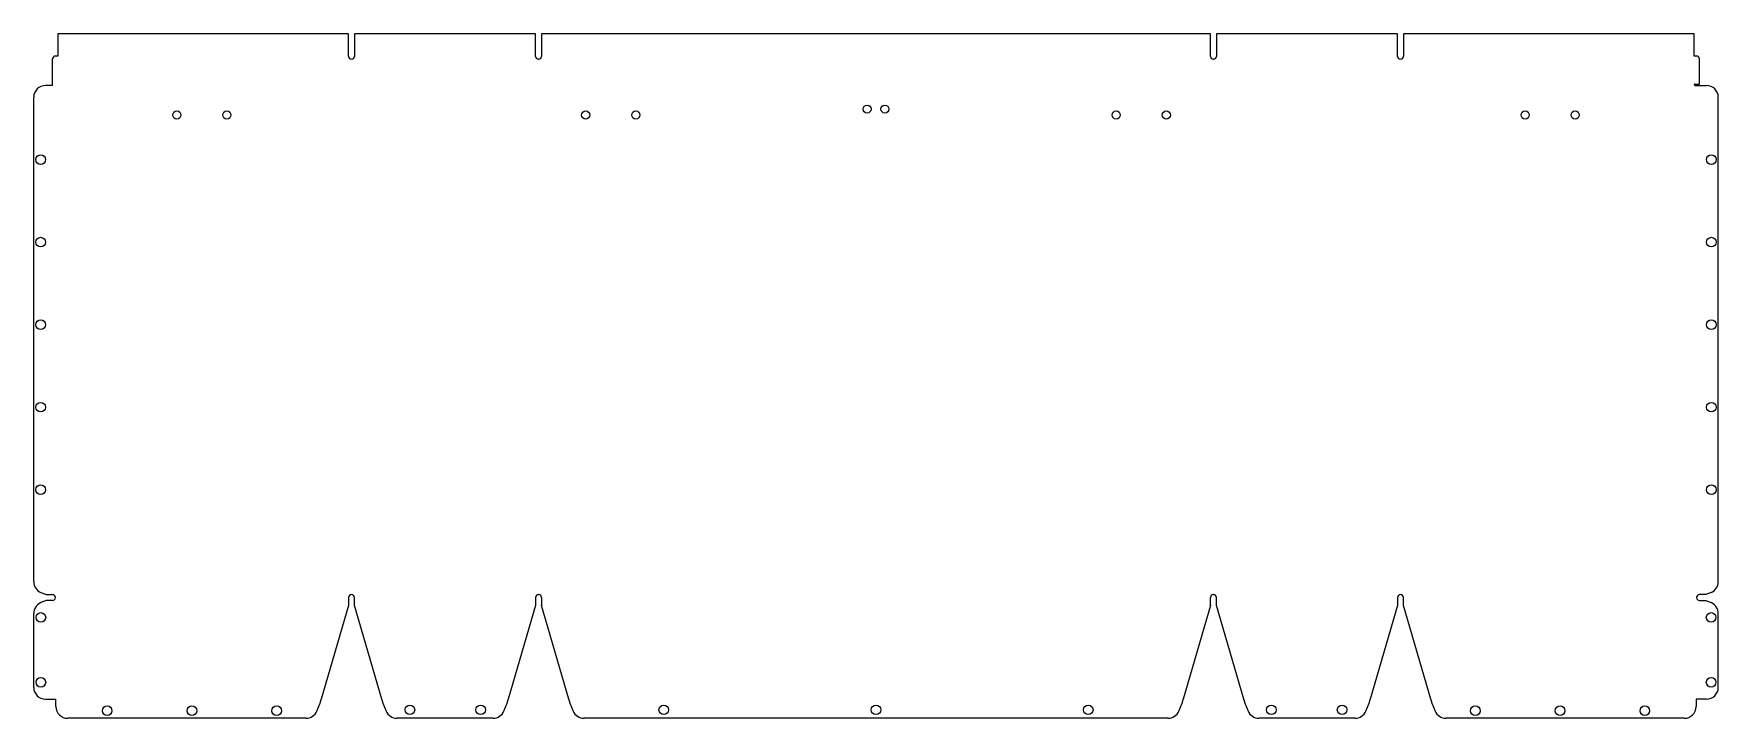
# Model space of a CAD drawing. Header units: inches. Extents: x -17.9 to 17.9, y -14 to 0.5.
import ezdxf

# ---------------------------------------------------------------- set-up
doc = ezdxf.new("R2010")
doc.units = ezdxf.units.IN
doc.header["$MEASUREMENT"] = 0

msp = doc.modelspace()

# ---------------------------------------------------------------- linework, layer by layer
at = {"color": 7, "linetype": 'Continuous', "lineweight": 15}
for p, q in [((-17.346, 0.475), (-17.346, 0)), ((-11.183, 0.475), (-17.346, 0.475)), ((-11.183, -0.006), (-11.183, 0.475)), ((-11.06, 0.475), (-11.06, -0.006)), ((-7.217, 0.475), (-11.06, 0.475)), ((-7.217, -0.006), (-7.217, 0.475)), ((-7.093, 0.475), (-7.093, -0.006)), ((7.093, 0.475), (-7.093, 0.475)), ((7.093, -0.006), (7.093, 0.475)), ((7.217, 0.475), (7.217, -0.006)), ((11.06, 0.475), (7.217, 0.475)), ((11.06, -0.006), (11.06, 0.475)), ((11.183, 0.475), (11.183, -0.006)), ((17.346, 0.475), (11.183, 0.475)), ((17.346, 0), (17.346, 0.475)), ((-17.346, 0), (-17.4, 0)), ((17.4, 0), (17.346, 0)), ((-17.463, -0.625), (-17.463, -0.062)), ((-11.12, -0.066), (-11.123, -0.066)), ((-7.153, -0.066), (-7.157, -0.066)), ((7.157, -0.066), (7.153, -0.066)), ((11.123, -0.066), (11.12, -0.066)), ((17.463, -0.593), (17.463, -0.062)), ((-17.463, -0.625), (-17.611, -0.625)), ((17.368, -0.593), (17.463, -0.593)), ((17.368, -0.625), (17.611, -0.625)), ((-17.861, -11.146), (-17.861, -0.875)), ((17.861, -11.146), (17.861, -0.875)), ((-17.707, -11.377), (-17.598, -11.422)), ((-17.598, -11.422), (-17.46, -11.422)), ((-11.123, -11.422), (-11.12, -11.422)), ((-7.157, -11.422), (-7.153, -11.422)), ((7.153, -11.422), (7.157, -11.422)), ((11.12, -11.422), (11.123, -11.422)), ((17.598, -11.422), (17.46, -11.422)), ((17.707, -11.377), (17.598, -11.422)), ((-17.598, -11.545), (-17.707, -11.59)), ((-17.46, -11.545), (-17.598, -11.545)), ((-17.4, -11.482), (-17.4, -11.485)), ((-11.183, -11.652), (-11.765, -13.638)), ((-11.183, -11.482), (-11.183, -11.652)), ((-11.06, -11.652), (-11.06, -11.482)), ((-10.478, -13.638), (-11.06, -11.652)), ((-7.217, -11.652), (-7.798, -13.638)), ((-7.217, -11.482), (-7.217, -11.652)), ((-7.093, -11.482), (-7.093, -11.652)), ((-6.512, -13.638), (-7.093, -11.652)), ((7.093, -11.652), (6.512, -13.638)), ((7.093, -11.652), (7.093, -11.482)), ((7.217, -11.652), (7.217, -11.482)), ((7.798, -13.638), (7.217, -11.652)), ((11.06, -11.652), (10.478, -13.638)), ((11.06, -11.482), (11.06, -11.652)), ((11.183, -11.652), (11.183, -11.482)), ((11.765, -13.638), (11.183, -11.652)), ((17.4, -11.485), (17.4, -11.482)), ((17.46, -11.545), (17.598, -11.545)), ((17.598, -11.545), (17.707, -11.59)), ((-17.861, -13.388), (-17.861, -11.821)), ((17.861, -13.388), (17.861, -11.821)), ((-17.611, -13.638), (-17.39, -13.638)), ((-17.39, -13.794), (-17.39, -13.638)), ((-11.856, -13.89), (-11.786, -13.722)), ((-11.786, -13.722), (-11.765, -13.648)), ((-11.765, -13.648), (-11.765, -13.638)), ((-10.478, -13.648), (-10.478, -13.638)), ((-10.478, -13.648), (-10.457, -13.722)), ((-10.457, -13.722), (-10.387, -13.89)), ((-7.889, -13.89), (-7.82, -13.722)), ((-7.82, -13.722), (-7.798, -13.648)), ((-7.798, -13.648), (-7.798, -13.638)), ((-6.512, -13.648), (-6.512, -13.638)), ((-6.512, -13.648), (-6.49, -13.722)), ((-6.49, -13.722), (-6.421, -13.89)), ((6.421, -13.89), (6.49, -13.722)), ((6.49, -13.722), (6.512, -13.648)), ((6.512, -13.648), (6.512, -13.638)), ((7.798, -13.648), (7.798, -13.638)), ((7.798, -13.648), (7.82, -13.722)), ((7.82, -13.722), (7.889, -13.89)), ((10.387, -13.89), (10.457, -13.722)), ((10.457, -13.722), (10.478, -13.648)), ((10.478, -13.648), (10.478, -13.638)), ((11.765, -13.648), (11.765, -13.638)), ((11.765, -13.648), (11.786, -13.722)), ((11.786, -13.722), (11.856, -13.89)), ((17.611, -13.638), (17.39, -13.638)), ((17.39, -13.638), (17.39, -13.794)), ((-12.087, -14.044), (-17.14, -14.044)), ((-8.12, -14.044), (-10.156, -14.044)), ((6.19, -14.044), (-6.19, -14.044)), ((10.156, -14.044), (8.12, -14.044)), ((17.14, -14.044), (12.087, -14.044))]:
    msp.add_line(p, q, dxfattribs=at)
for centre, radius in [((-0.188, -1.125), 0.0859), ((0.188, -1.125), 0.0859), ((-14.826, -1.25), 0.0859), ((-13.766, -1.25), 0.0859), ((-6.156, -1.25), 0.0859), ((-5.094, -1.25), 0.0859), ((5.094, -1.25), 0.0859), ((6.156, -1.25), 0.0859), ((13.766, -1.25), 0.0859), ((14.826, -1.25), 0.0859), ((-17.714, -2.196), 0.102), ((17.714, -2.196), 0.102), ((-17.714, -3.946), 0.102), ((17.714, -3.946), 0.102), ((-17.714, -5.696), 0.102), ((17.714, -5.696), 0.102), ((-17.714, -7.446), 0.102), ((17.714, -7.446), 0.102), ((-17.714, -9.196), 0.102), ((17.714, -9.196), 0.102), ((-17.709, -11.905), 0.102), ((17.709, -11.905), 0.102), ((-17.709, -13.28), 0.102), ((17.709, -13.28), 0.102), ((-16.303, -13.883), 0.102), ((-14.506, -13.883), 0.102), ((-12.709, -13.883), 0.102), ((-9.884, -13.865), 0.102), ((-8.384, -13.865), 0.102), ((-4.5, -13.865), 0.102), ((0, -13.865), 0.102), ((4.5, -13.865), 0.102), ((8.384, -13.865), 0.102), ((9.884, -13.865), 0.102), ((12.709, -13.883), 0.102), ((14.506, -13.883), 0.102), ((16.303, -13.883), 0.102)]:
    msp.add_circle(centre, radius, dxfattribs=at)
for centre, radius, start, end in [((-17.4, -0.062), 0.0625, 90, 180), ((17.4, -0.062), 0.0625, 0, 90), ((-11.123, -0.006), 0.06, 180, 270), ((-11.12, -0.006), 0.06, 270, 0), ((-7.157, -0.006), 0.06, 180, 270), ((-7.153, -0.006), 0.06, 270, 0), ((7.153, -0.006), 0.06, 180, 270), ((7.157, -0.006), 0.06, 270, 0), ((11.12, -0.006), 0.06, 180, 270), ((11.123, -0.006), 0.06, 270, 0), ((-17.611, -0.875), 0.25, 90, 180), ((17.368, -0.609), 0.016, 90, 270), ((17.611, -0.875), 0.25, 360, 90), ((-17.611, -11.146), 0.25, 180, 247.5), ((-17.46, -11.482), 0.06, 0, 90), ((-11.123, -11.482), 0.06, 90, 180), ((-11.12, -11.482), 0.06, 0, 90), ((-7.157, -11.482), 0.06, 90, 180), ((-7.153, -11.482), 0.06, 0, 90), ((7.153, -11.482), 0.06, 90, 180), ((7.157, -11.482), 0.06, 360, 90), ((11.12, -11.482), 0.06, 90, 180), ((11.123, -11.482), 0.06, 0, 90), ((17.46, -11.482), 0.06, 90, 180), ((17.611, -11.146), 0.25, 292.5, 360), ((-17.611, -11.821), 0.25, 112.5, 180), ((-17.46, -11.485), 0.06, 270, 0), ((17.46, -11.485), 0.06, 180, 270), ((17.611, -11.821), 0.25, 360, 67.5), ((-17.611, -13.388), 0.25, 180, 270), ((17.611, -13.388), 0.25, 270, 360), ((-17.14, -13.794), 0.25, 180, 270), ((-12.087, -13.794), 0.25, 270, 337.5), ((-10.156, -13.794), 0.25, 202.5, 270), ((-8.12, -13.794), 0.25, 270, 337.5), ((-6.19, -13.794), 0.25, 202.5, 270), ((6.19, -13.794), 0.25, 270, 337.5), ((8.12, -13.794), 0.25, 202.5, 270), ((10.156, -13.794), 0.25, 270, 337.5), ((12.087, -13.794), 0.25, 202.5, 270), ((17.14, -13.794), 0.25, 270, 0)]:
    msp.add_arc(centre, radius, start, end, dxfattribs=at)

doc.saveas('drawing.dxf')
